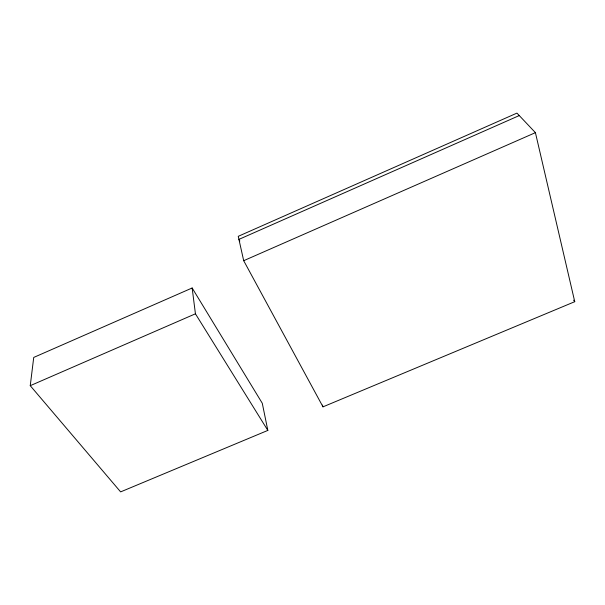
<?xml version="1.0" encoding="UTF-8"?>
<svg xmlns="http://www.w3.org/2000/svg" width="605" height="605" viewBox="0 0 605 605"><rect width="100%" height="100%" fill="white"/><g stroke="black" fill="none" stroke-linecap="round" stroke-linejoin="round"><path stroke-width="0.91" d="M30.25 385.68L33.729 357.434L192.148 287.988L262.283 403.27L267.834 430.412L120.622 491.888L30.25 385.68L195.43 313.806L192.148 287.988M519.264 115.563L238.937 239.383L239.822 241.04M243.694 260.695L535.417 132.654L574.75 301.691L322.994 406.847L243.694 260.695L238.249 236.321L516.942 113.112L535.417 132.654M573.623 300.193L574.75 301.691M195.43 313.806L267.834 430.412M322.488 405.07L322.994 406.847"/></g></svg>
